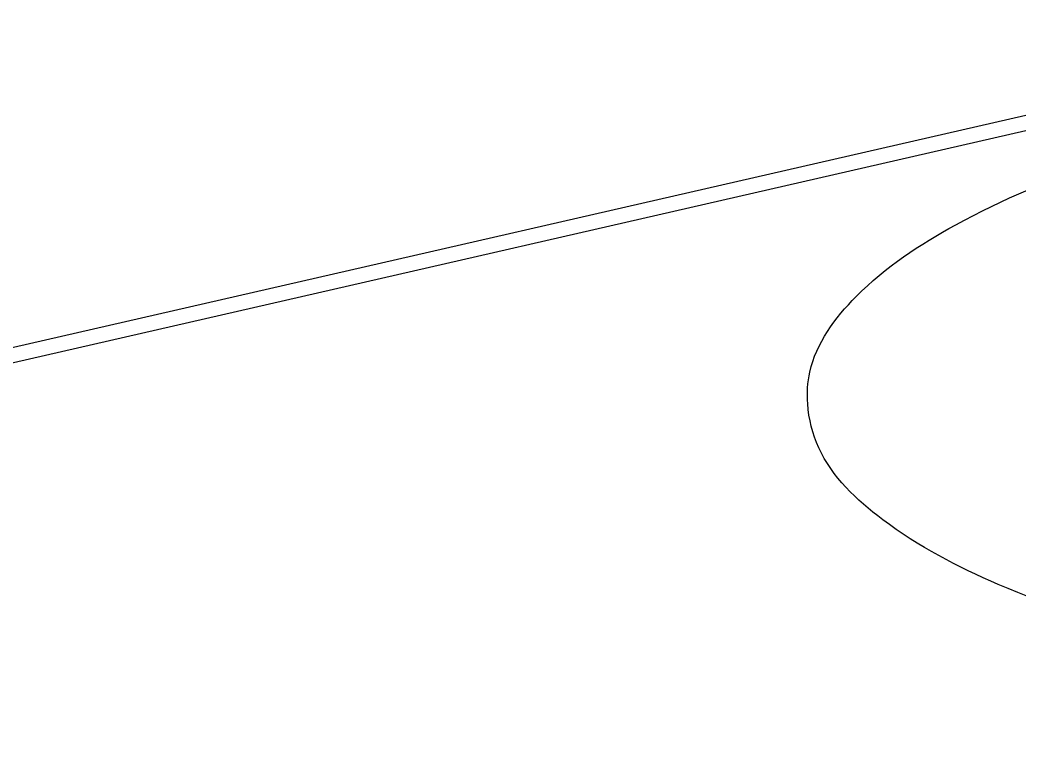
# Model space of a CAD drawing. Header units: millimetres. Extents: x 1034 to 1636, y -2154 to -1937.
# Drawn here: x 1087.411 to 1091.899, y -1980.043 to -1976.778 of the extents above; entities that cross this region are included whole.
import ezdxf

# ---------------------------------------------------------------- set-up
doc = ezdxf.new("R2010")
doc.units = ezdxf.units.MM

# ---------------------------------------------------------------- blocks, each defined once
blk = doc.blocks.new('*u3')
at = {"color": 7}
for p, q in [((-3.825416013508175, 48.52180423798541), (-39.94489195110816, 40.24265708288544)), ((-3.624196599708057, 48.4989075037854), (-39.94149814240814, 40.17441563488546))]:
    blk.add_line(p, q, dxfattribs=at)
for points, start_tangent, end_tangent in [([(-6.674331888308188, 46.79763071038542), (-6.664593356208229, 46.9411469867855), (-6.456163626708189, 47.28031877288549), (-6.009428730108198, 47.60200746468536), (-5.346960002508126, 47.8899587628855), (-4.501824535608193, 48.12982097668555)], (-0.0708795786260847, 0.9974848797519633), (0.9747219335871219, 0.2234214675992044)), ([(-2.991176340708193, 45.43286750448556), (-3.176475096108106, 45.44531936848534), (-4.197031390308211, 45.56042678048539), (-5.09243737780821, 45.74421058178541), (-5.81806382220816, 45.98750539748539), (-6.337386141208185, 46.2780883360856), (-6.624335274908162, 46.60133993698537), (-6.674331888308188, 46.79763071038542)], (-0.9981535839819664, 0.06074061889671294), (-0.07087957863262392, 0.9974848797514987))]:
    blk.add_spline(points, degree=3, dxfattribs=dict(at, start_tangent=start_tangent, end_tangent=end_tangent))

msp = doc.modelspace()

# ---------------------------------------------------------------- block references
msp.add_blockref('*u3', (1097.623979550097, -2025.299985094522))

doc.saveas('drawing.dxf')
